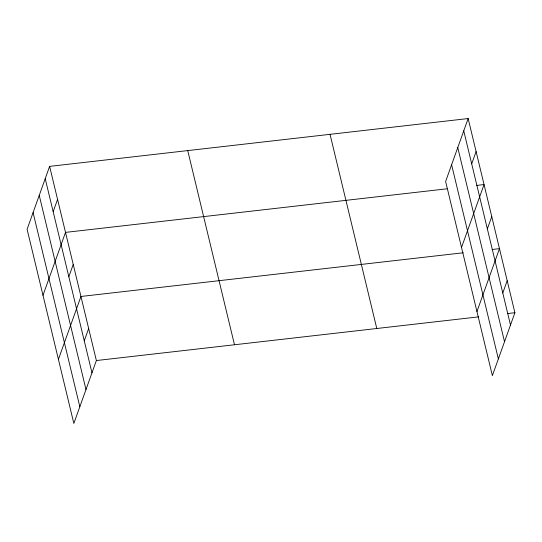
<?xml version="1.0" encoding="UTF-8"?>
<svg xmlns="http://www.w3.org/2000/svg" width="542" height="542" viewBox="0 0 542 542"><rect width="100%" height="100%" fill="white"/><g stroke="black" fill="none" stroke-linecap="round" stroke-linejoin="round"><path stroke-width="0.81" d="M49.62 166.374L27.1 229.28L73.847 423.451L96.374 360.545L49.62 166.374L468.152 118.549L514.9 312.72L492.38 375.626L445.626 181.455L468.152 118.549M53.17 211.685L57.567 199.381M42.994 295.295L65.514 232.389L447.048 188.799M68.827 276.732L73.231 264.428M58.421 359.373L80.948 296.467L463.302 252.775M84.254 340.803L88.658 328.506M471.696 163.86L476.1 151.557M461.52 247.47L484.047 184.571L476.648 185.411M487.353 228.907L491.757 216.604M476.953 311.548L499.473 248.642L492.075 249.489M502.786 292.978L507.183 280.681M96.374 360.545L478.728 316.853M507.502 313.567L514.9 312.72M463.749 130.852L510.496 325.017M457.766 147.553L504.514 341.717M451.608 164.754L498.355 358.926M330.037 134.335L376.785 328.499M187.735 150.595L234.483 344.759M45.216 178.67L91.971 372.842M39.241 195.371L85.988 389.542M33.082 212.579L79.83 406.751"/></g></svg>
